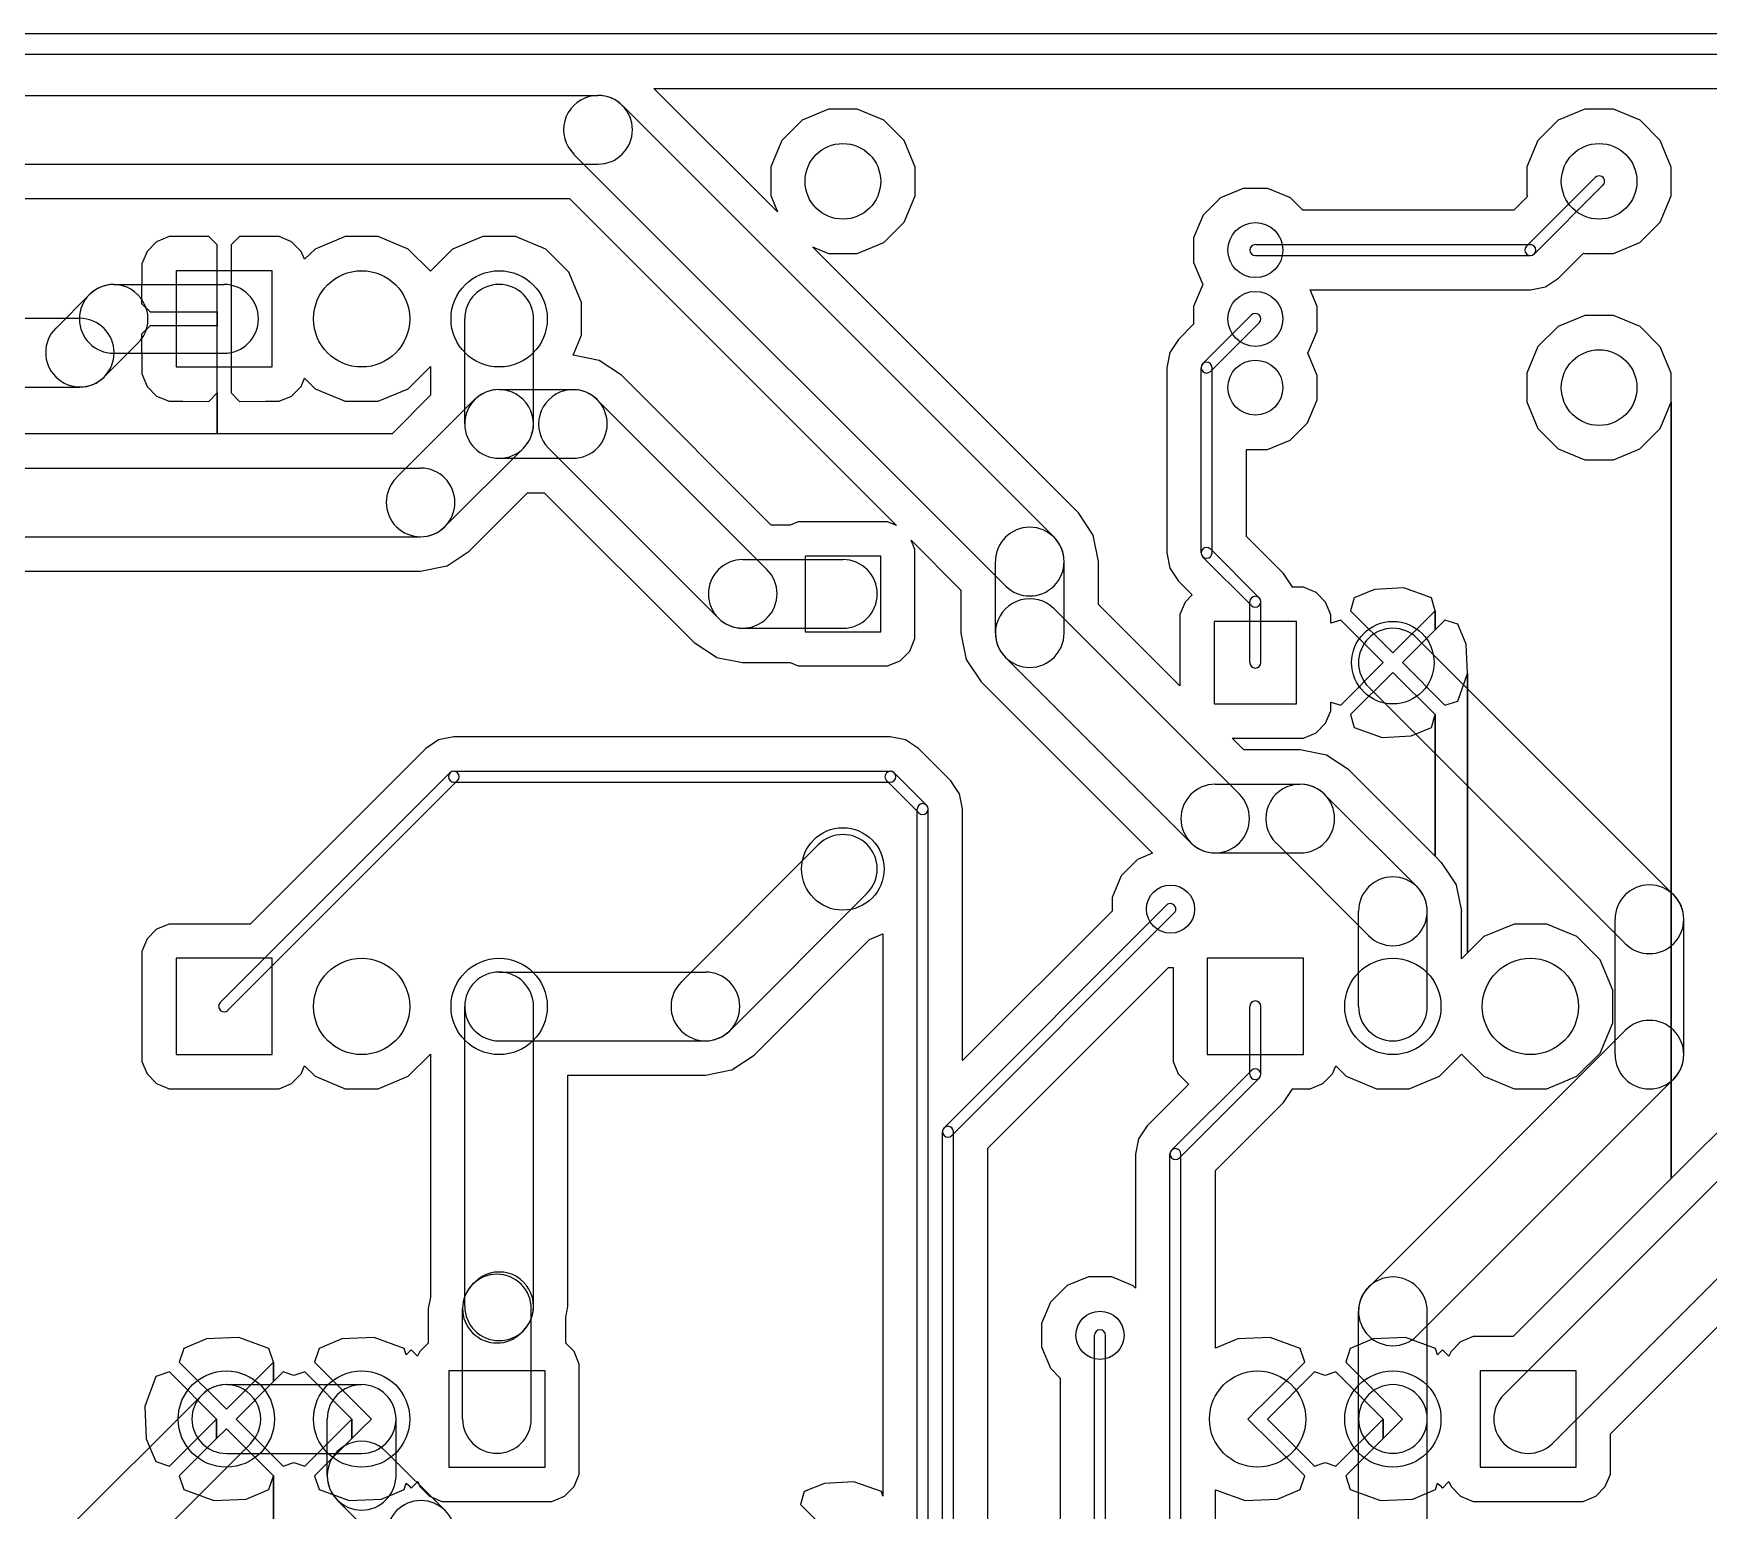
# Model space of a CAD drawing. Extents: x 9925 to 76075, y 35595 to 52745.
# Drawn here: x 40614 to 52796, y 42005 to 52745 of the extents above; entities that cross this region are included whole.
import ezdxf

# ---------------------------------------------------------------- set-up
doc = ezdxf.new("R2010")
doc.units = 0
doc.layers.add('BLACK', color=1, linetype='CONTINUOUS')

msp = doc.modelspace()

# ---------------------------------------------------------------- linework, layer by layer
at = {"layer": 'BLACK'}
for p, q in [((10000, 52745), (75000, 52745)), ((10000, 52595), (75000, 52595)), ((30411, 52295), (44719, 52295)), ((46024, 51448), (45126, 52345)), ((45126, 52345), (75000, 52345)), ((46024, 51448), (45126, 52345)), ((45126, 52345), (75000, 52345)), ((48036, 49082), (44896, 52222)), ((46396, 52195), (46203, 52115)), ((46396, 52195), (46203, 52115)), ((46605, 52195), (46396, 52195)), ((46605, 52195), (46396, 52195)), ((46798, 52115), (46605, 52195)), ((46798, 52115), (46605, 52195)), ((51896, 52195), (51703, 52115)), ((51896, 52195), (51703, 52115)), ((52105, 52195), (51896, 52195)), ((52105, 52195), (51896, 52195)), ((52298, 52115), (52105, 52195)), ((52298, 52115), (52105, 52195)), ((46203, 52115), (46055, 51968)), ((46203, 52115), (46055, 51968)), ((46945, 51967), (46798, 52115)), ((46945, 51967), (46798, 52115)), ((51703, 52115), (51555, 51968)), ((51703, 52115), (51555, 51968)), ((52445, 51967), (52298, 52115)), ((52445, 51967), (52298, 52115)), ((46055, 51968), (45975, 51775)), ((46055, 51968), (45975, 51775)), ((47025, 51774), (46945, 51967)), ((47025, 51774), (46945, 51967)), ((51555, 51968), (51475, 51775)), ((51555, 51968), (51475, 51775)), ((52525, 51774), (52445, 51967)), ((52525, 51774), (52445, 51967)), ((30411, 51795), (44719, 51795)), ((47682, 48728), (44542, 51868)), ((45975, 51775), (45975, 51566)), ((45975, 51775), (45975, 51566)), ((47025, 51565), (47025, 51774)), ((47025, 51565), (47025, 51774)), ((51475, 51775), (51475, 51566)), ((51475, 51775), (51475, 51566)), ((52525, 51565), (52525, 51774)), ((52525, 51565), (52525, 51774)), ((51472, 51199), (51971, 51698)), ((32538, 51545), (44511, 51545)), ((32538, 51545), (44511, 51545)), ((44511, 51545), (46889, 49167)), ((44511, 51545), (46889, 49167)), ((45975, 51566), (46024, 51448)), ((45975, 51566), (46024, 51448)), ((46945, 51372), (47025, 51565)), ((46945, 51372), (47025, 51565)), ((49246, 51551), (49120, 51425)), ((49246, 51551), (49120, 51425)), ((49411, 51619), (49246, 51551)), ((49411, 51619), (49246, 51551)), ((49590, 51619), (49411, 51619)), ((49590, 51619), (49411, 51619)), ((49755, 51550), (49590, 51619)), ((49755, 51550), (49590, 51619)), ((49845, 51460), (49755, 51550)), ((49845, 51460), (49755, 51550)), ((51478, 51559), (51380, 51460)), ((51478, 51559), (51380, 51460)), ((51475, 51566), (51478, 51559)), ((51475, 51566), (51478, 51559)), ((51529, 51142), (52028, 51641)), ((52445, 51372), (52525, 51565)), ((52445, 51372), (52525, 51565)), ((49120, 51425), (49051, 51260)), ((49120, 51425), (49051, 51260)), ((51380, 51460), (49845, 51460)), ((51380, 51460), (49845, 51460)), ((46797, 51225), (46945, 51372)), ((46797, 51225), (46945, 51372)), ((52297, 51225), (52445, 51372)), ((52297, 51225), (52445, 51372)), ((41509, 51231), (41439, 51161)), ((41509, 51231), (41439, 51161)), ((41600, 51269), (41509, 51231)), ((41600, 51269), (41509, 51231)), ((41699, 51269), (41600, 51269)), ((41699, 51269), (41600, 51269)), ((41888, 51270), (41699, 51269)), ((41888, 51270), (41699, 51269)), ((41950, 51208), (41888, 51270)), ((41950, 51208), (41888, 51270)), ((41950, 50720), (41950, 51208)), ((41950, 50720), (41950, 51208)), ((42112, 51270), (42050, 51208)), ((42112, 51270), (42050, 51208)), ((42050, 51208), (42050, 50770)), ((42050, 51208), (42050, 50770)), ((42301, 51269), (42112, 51270)), ((42301, 51269), (42112, 51270)), ((42400, 51269), (42301, 51269)), ((42400, 51269), (42301, 51269)), ((42491, 51231), (42400, 51269)), ((42491, 51231), (42400, 51269)), ((42561, 51161), (42491, 51231)), ((42561, 51161), (42491, 51231)), ((42661, 51178), (42585, 51103)), ((42661, 51178), (42585, 51103)), ((42881, 51269), (42661, 51178)), ((42881, 51269), (42661, 51178)), ((43119, 51269), (42881, 51269)), ((43119, 51269), (42881, 51269)), ((43339, 51178), (43119, 51269)), ((43339, 51178), (43119, 51269)), ((43500, 51017), (43339, 51178)), ((43500, 51017), (43339, 51178)), ((43661, 51178), (43500, 51017)), ((43661, 51178), (43500, 51017)), ((43881, 51269), (43661, 51178)), ((43881, 51269), (43661, 51178)), ((44119, 51269), (43881, 51269)), ((44119, 51269), (43881, 51269)), ((44339, 51178), (44119, 51269)), ((44339, 51178), (44119, 51269)), ((44508, 51009), (44339, 51178)), ((44508, 51009), (44339, 51178)), ((48210, 49261), (46278, 51194)), ((46278, 51194), (46395, 51145)), ((48210, 49261), (46278, 51194)), ((46278, 51194), (46395, 51145)), ((46604, 51145), (46797, 51225)), ((46604, 51145), (46797, 51225)), ((49051, 51260), (49051, 51081)), ((49051, 51260), (49051, 51081)), ((49500, 51210), (51500, 51210)), ((52104, 51145), (52297, 51225)), ((52104, 51145), (52297, 51225)), ((41401, 51069), (41400, 50782)), ((41401, 51069), (41400, 50782)), ((41439, 51161), (41401, 51069)), ((41439, 51161), (41401, 51069)), ((42585, 51103), (42561, 51161)), ((42585, 51103), (42561, 51161)), ((46395, 51145), (46604, 51145)), ((46395, 51145), (46604, 51145)), ((49051, 51081), (49117, 50920)), ((49051, 51081), (49117, 50920)), ((49500, 51130), (51500, 51130)), ((51705, 50965), (51887, 51148)), ((51705, 50965), (51887, 51148)), ((51887, 51148), (51895, 51145)), ((51887, 51148), (51895, 51145)), ((51895, 51145), (52104, 51145)), ((51895, 51145), (52104, 51145)), ((42350, 51020), (41650, 51020)), ((41650, 51020), (41650, 50320)), ((42350, 50320), (42350, 51020)), ((44599, 50789), (44508, 51009)), ((44599, 50789), (44508, 51009)), ((51611, 50902), (51705, 50965)), ((51611, 50902), (51705, 50965)), ((40775, 50601), (41020, 50846)), ((41197, 50920), (41999, 50920)), ((49117, 50920), (49051, 50760)), ((49117, 50920), (49051, 50760)), ((49949, 50759), (49899, 50880)), ((49899, 50880), (51500, 50880)), ((49949, 50759), (49899, 50880)), ((49899, 50880), (51500, 50880)), ((51500, 50880), (51611, 50902)), ((51500, 50880), (51611, 50902)), ((41400, 50782), (41462, 50720)), ((41400, 50782), (41462, 50720)), ((41462, 50720), (41950, 50720)), ((41462, 50720), (41950, 50720)), ((41950, 50620), (41950, 50720)), ((41950, 50720), (41950, 50620)), ((41950, 50620), (41950, 50720)), ((41950, 50720), (41950, 50620)), ((42050, 50770), (42050, 50720)), ((42050, 50770), (42050, 50720)), ((42050, 50720), (42050, 50620)), ((42050, 50720), (42050, 50620)), ((44599, 50551), (44599, 50789)), ((44599, 50551), (44599, 50789)), ((49051, 50760), (49051, 50631)), ((49051, 50760), (49051, 50631)), ((49471, 50699), (49116, 50344)), ((49949, 50580), (49949, 50759)), ((49949, 50580), (49949, 50759)), ((51896, 50695), (51703, 50615)), ((51896, 50695), (51703, 50615)), ((52105, 50695), (51896, 50695)), ((52105, 50695), (51896, 50695)), ((52298, 50615), (52105, 50695)), ((52298, 50615), (52105, 50695)), ((38500, 50674), (40950, 50674)), ((41462, 50620), (41400, 50558)), ((41462, 50620), (41400, 50558)), ((41400, 50558), (41401, 50271)), ((41400, 50558), (41401, 50271)), ((41950, 50620), (41462, 50620)), ((41950, 50620), (41462, 50620)), ((41950, 50132), (41950, 50620)), ((41950, 50132), (41950, 50620)), ((42050, 50620), (42050, 50570)), ((42050, 50620), (42050, 50570)), ((42050, 50570), (42050, 50132)), ((42050, 50570), (42050, 50132)), ((43750, 49906), (43750, 50670)), ((44250, 49906), (44250, 50670)), ((49051, 50631), (48940, 50520)), ((49051, 50631), (48940, 50520)), ((49528, 50642), (49173, 50287)), ((49882, 50421), (49949, 50580)), ((49882, 50421), (49949, 50580)), ((51703, 50615), (51555, 50468)), ((51703, 50615), (51555, 50468)), ((52445, 50467), (52298, 50615)), ((52445, 50467), (52298, 50615)), ((41128, 50248), (41373, 50493)), ((44539, 50407), (44599, 50551)), ((44539, 50407), (44599, 50551)), ((48940, 50520), (48877, 50426)), ((48940, 50520), (48877, 50426)), ((51555, 50468), (51475, 50275)), ((51555, 50468), (51475, 50275)), ((52525, 50274), (52445, 50467)), ((52525, 50274), (52445, 50467)), ((41197, 50420), (41999, 50420)), ((41650, 50320), (42350, 50320)), ((43339, 50162), (43500, 50323)), ((43339, 50162), (43500, 50323)), ((43500, 50323), (43500, 50114)), ((43500, 50323), (43500, 50114)), ((44728, 50368), (44539, 50407)), ((44728, 50368), (44539, 50407)), ((44890, 50260), (44728, 50368)), ((44890, 50260), (44728, 50368)), ((48877, 50426), (48855, 50315)), ((48877, 50426), (48855, 50315)), ((48855, 50315), (48855, 48968)), ((48855, 50315), (48855, 48968)), ((49105, 48969), (49105, 50315)), ((49185, 48969), (49185, 50315)), ((49949, 50259), (49882, 50421)), ((49949, 50259), (49882, 50421)), ((41401, 50271), (41439, 50179)), ((41401, 50271), (41439, 50179)), ((42561, 50179), (42585, 50238)), ((42561, 50179), (42585, 50238)), ((42585, 50238), (42661, 50162)), ((42585, 50238), (42661, 50162)), ((45979, 49170), (44890, 50260)), ((45979, 49170), (44890, 50260)), ((49949, 50080), (49949, 50259)), ((49949, 50080), (49949, 50259)), ((51475, 50275), (51475, 50066)), ((51475, 50275), (51475, 50066)), ((52525, 50065), (52525, 50274)), ((52525, 50065), (52525, 50274)), ((38500, 50174), (40950, 50174)), ((41439, 50179), (41509, 50109)), ((41439, 50179), (41509, 50109)), ((41509, 50109), (41600, 50071)), ((41509, 50109), (41600, 50071)), ((41600, 50071), (41699, 50071)), ((41600, 50071), (41699, 50071)), ((41699, 50071), (41888, 50070)), ((41699, 50071), (41888, 50070)), ((41888, 50070), (41950, 50132)), ((41888, 50070), (41950, 50132)), ((41950, 49835), (41950, 50132)), ((41950, 50132), (41950, 49835)), ((41950, 49835), (41950, 50132)), ((41950, 50132), (41950, 49835)), ((42050, 50132), (42112, 50070)), ((42050, 50132), (42112, 50070)), ((42112, 50070), (42301, 50071)), ((42112, 50070), (42301, 50071)), ((42301, 50071), (42400, 50071)), ((42301, 50071), (42400, 50071)), ((42400, 50071), (42491, 50109)), ((42400, 50071), (42491, 50109)), ((42491, 50109), (42561, 50179)), ((42491, 50109), (42561, 50179)), ((42661, 50162), (42881, 50071)), ((42661, 50162), (42881, 50071)), ((42881, 50071), (43119, 50071)), ((42881, 50071), (43119, 50071)), ((43119, 50071), (43339, 50162)), ((43119, 50071), (43339, 50162)), ((43500, 50114), (43221, 49835)), ((43500, 50114), (43221, 49835)), ((43252, 49513), (43822, 50083)), ((44000, 50156), (44536, 50156)), ((45948, 48847), (44713, 50082)), ((49880, 49915), (49949, 50080)), ((49880, 49915), (49949, 50080)), ((51475, 50066), (51555, 49873)), ((51475, 50066), (51555, 49873)), ((52445, 49872), (52525, 50065)), ((52445, 49872), (52525, 50065)), ((52525, 44419), (52525, 50065)), ((52525, 50065), (52525, 44419)), ((52525, 44419), (52525, 50065)), ((52525, 50065), (52525, 44419)), ((41950, 49835), (39043, 49835)), ((41950, 49835), (39043, 49835)), ((43221, 49835), (41950, 49835)), ((43221, 49835), (41950, 49835)), ((49754, 49789), (49880, 49915)), ((49754, 49789), (49880, 49915)), ((51555, 49873), (51702, 49725)), ((51555, 49873), (51702, 49725)), ((52297, 49725), (52445, 49872)), ((52297, 49725), (52445, 49872)), ((43606, 49159), (44176, 49729)), ((45595, 48494), (44360, 49729)), ((49435, 49088), (49435, 49721)), ((49435, 49721), (49589, 49721)), ((49435, 49088), (49435, 49721)), ((49435, 49721), (49589, 49721)), ((49589, 49721), (49754, 49789)), ((49589, 49721), (49754, 49789)), ((51702, 49725), (51895, 49645)), ((51702, 49725), (51895, 49645)), ((52104, 49645), (52297, 49725)), ((52104, 49645), (52297, 49725)), ((37088, 49585), (43428, 49585)), ((44000, 49656), (44536, 49656)), ((51895, 49645), (52104, 49645)), ((51895, 49645), (52104, 49645)), ((43783, 48981), (44207, 49406)), ((43783, 48981), (44207, 49406)), ((44207, 49406), (44328, 49406)), ((44207, 49406), (44328, 49406)), ((44328, 49406), (45416, 48319)), ((44328, 49406), (45416, 48319)), ((48213, 49259), (48210, 49261)), ((48213, 49259), (48210, 49261)), ((48320, 49097), (48213, 49259)), ((48320, 49097), (48213, 49259)), ((46117, 49170), (45979, 49170)), ((46117, 49170), (45979, 49170)), ((46176, 49194), (46117, 49170)), ((46176, 49194), (46117, 49170)), ((46726, 49194), (46176, 49194)), ((46726, 49194), (46176, 49194)), ((46825, 49194), (46726, 49194)), ((46825, 49194), (46726, 49194)), ((46889, 49167), (46825, 49194)), ((46889, 49167), (46825, 49194)), ((48321, 49096), (48320, 49097)), ((48321, 49096), (48320, 49097)), ((48359, 48905), (48321, 49096)), ((48359, 48905), (48321, 49096)), ((37088, 49085), (43428, 49085)), ((43621, 48873), (43783, 48981)), ((43621, 48873), (43783, 48981)), ((47024, 48994), (46996, 49061)), ((46996, 49061), (47359, 48698)), ((47024, 48994), (46996, 49061)), ((46996, 49061), (47359, 48698)), ((47024, 48444), (47024, 48994)), ((47024, 48444), (47024, 48994)), ((49173, 48997), (49528, 48642)), ((49705, 48818), (49435, 49088)), ((49705, 48818), (49435, 49088)), ((43429, 48835), (43620, 48873)), ((43429, 48835), (43620, 48873)), ((43620, 48873), (43621, 48873)), ((43620, 48873), (43621, 48873)), ((45772, 48920), (46500, 48920)), ((46775, 48945), (46225, 48945)), ((46225, 48945), (46225, 48395)), ((46775, 48395), (46775, 48945)), ((47609, 48385), (47609, 48905)), ((48109, 48385), (48109, 48905)), ((48359, 48593), (48359, 48905)), ((48359, 48593), (48359, 48905)), ((48855, 48968), (48877, 48857)), ((48855, 48968), (48877, 48857)), ((48877, 48857), (48940, 48763)), ((48877, 48857), (48940, 48763)), ((49116, 48940), (49471, 48585)), ((37088, 48835), (43424, 48835)), ((37088, 48835), (43424, 48835)), ((43424, 48835), (43429, 48834)), ((43424, 48835), (43429, 48834)), ((43429, 48834), (43429, 48835)), ((43429, 48834), (43429, 48835)), ((48940, 48763), (49040, 48663)), ((48940, 48763), (49040, 48663)), ((49768, 48724), (49705, 48818)), ((49768, 48724), (49705, 48818)), ((47359, 48698), (47359, 48390)), ((47359, 48698), (47359, 48390)), ((48989, 48611), (48951, 48520)), ((48989, 48611), (48951, 48520)), ((49040, 48663), (48989, 48611)), ((49040, 48663), (48989, 48611)), ((49460, 48171), (49460, 48613)), ((49540, 48171), (49540, 48613)), ((49768, 48719), (49768, 48724)), ((49768, 48719), (49768, 48724)), ((49850, 48719), (49768, 48719)), ((49850, 48719), (49768, 48719)), ((49941, 48681), (49850, 48719)), ((49941, 48681), (49850, 48719)), ((50011, 48611), (49941, 48681)), ((50011, 48611), (49941, 48681)), ((50049, 48519), (50011, 48611)), ((50049, 48519), (50011, 48611)), ((50219, 48642), (50192, 48548)), ((50219, 48642), (50192, 48548)), ((50366, 48702), (50219, 48642)), ((50366, 48702), (50219, 48642)), ((50579, 48713), (50366, 48702)), ((50579, 48713), (50366, 48702)), ((50781, 48642), (50579, 48713)), ((50781, 48642), (50579, 48713)), ((50808, 48548), (50781, 48642)), ((50808, 48548), (50781, 48642)), ((49384, 47214), (48036, 48562)), ((48951, 48001), (48359, 48593)), ((48951, 48001), (48359, 48593)), ((48951, 48520), (48951, 48421)), ((48951, 48520), (48951, 48421)), ((50049, 48458), (50049, 48519)), ((50049, 48458), (50049, 48519)), ((50192, 48548), (50500, 48241)), ((50192, 48548), (50500, 48241)), ((50500, 48241), (50808, 48548)), ((50500, 48241), (50808, 48548)), ((50808, 48408), (50808, 48548)), ((50808, 48548), (50808, 48408)), ((50808, 48408), (50808, 48548)), ((50808, 48548), (50808, 48408)), ((45772, 48420), (46500, 48420)), ((46225, 48395), (46775, 48395)), ((47024, 48345), (47024, 48444)), ((47024, 48345), (47024, 48444)), ((47359, 48390), (47358, 48385)), ((47359, 48390), (47358, 48385)), ((47358, 48385), (47397, 48193)), ((47358, 48385), (47397, 48193)), ((48951, 48421), (48951, 48001)), ((48951, 48421), (48951, 48001)), ((49200, 48470), (49200, 47870)), ((49800, 48470), (49200, 48470)), ((49800, 47870), (49800, 48470)), ((50122, 48478), (50049, 48458)), ((50122, 48478), (50049, 48458)), ((50429, 48170), (50122, 48478)), ((50429, 48170), (50122, 48478)), ((50808, 48408), (50571, 48170)), ((50808, 48408), (50571, 48170)), ((50878, 48478), (50808, 48408)), ((50878, 48478), (50808, 48408)), ((50972, 48451), (50878, 48478)), ((50972, 48451), (50878, 48478)), ((51032, 48304), (50972, 48451)), ((51032, 48304), (50972, 48451)), ((45416, 48319), (45418, 48316)), ((45416, 48319), (45418, 48316)), ((45418, 48316), (45580, 48209)), ((45418, 48316), (45580, 48209)), ((46916, 48184), (46986, 48254)), ((46916, 48184), (46986, 48254)), ((46986, 48254), (47024, 48345)), ((46986, 48254), (47024, 48345)), ((50677, 48346), (52542, 46481)), ((51043, 48091), (51032, 48304)), ((51043, 48091), (51032, 48304)), ((45580, 48209), (45581, 48208)), ((45580, 48209), (45581, 48208)), ((45581, 48208), (45733, 48178)), ((45581, 48208), (45733, 48178)), ((45733, 48178), (45771, 48170)), ((45733, 48178), (45771, 48170)), ((45771, 48170), (45771, 48171)), ((45771, 48171), (45772, 48170)), ((45771, 48170), (45771, 48171)), ((45771, 48171), (45772, 48170)), ((45772, 48170), (46117, 48170)), ((45772, 48170), (46117, 48170)), ((46117, 48170), (46175, 48146)), ((46117, 48170), (46175, 48146)), ((46175, 48146), (46274, 48146)), ((46175, 48146), (46274, 48146)), ((46274, 48146), (46824, 48146)), ((46274, 48146), (46824, 48146)), ((46824, 48146), (46916, 48184)), ((46824, 48146), (46916, 48184)), ((47397, 48193), (47505, 48031)), ((47397, 48193), (47505, 48031)), ((49030, 46860), (47682, 48208)), ((50122, 47862), (50429, 48170)), ((50122, 47862), (50429, 48170)), ((50571, 48170), (50878, 47862)), ((50571, 48170), (50878, 47862)), ((47505, 48031), (48752, 46785)), ((47505, 48031), (48752, 46785)), ((50500, 48099), (50192, 47792)), ((50500, 48099), (50192, 47792)), ((50808, 47792), (50500, 48099)), ((50808, 47792), (50500, 48099)), ((50972, 47889), (51043, 48091)), ((50972, 47889), (51043, 48091)), ((51043, 46060), (51043, 48091)), ((51043, 48091), (51043, 46060)), ((51043, 46060), (51043, 48091)), ((51043, 48091), (51043, 46060)), ((50049, 47820), (50049, 47883)), ((50049, 47883), (50122, 47862)), ((50049, 47820), (50049, 47883)), ((50049, 47883), (50122, 47862)), ((50324, 47993), (52189, 46128)), ((50878, 47862), (50972, 47889)), ((50878, 47862), (50972, 47889)), ((49200, 47870), (49800, 47870)), ((50011, 47729), (50049, 47820)), ((50011, 47729), (50049, 47820)), ((50192, 47792), (50219, 47698)), ((50192, 47792), (50219, 47698)), ((50781, 47698), (50808, 47792)), ((50781, 47698), (50808, 47792)), ((50808, 46762), (50808, 47792)), ((50808, 47792), (50808, 46762)), ((50808, 46762), (50808, 47792)), ((50808, 47792), (50808, 46762)), ((49849, 47621), (49941, 47659)), ((49849, 47621), (49941, 47659)), ((49941, 47659), (50011, 47729)), ((49941, 47659), (50011, 47729)), ((50219, 47698), (50421, 47627)), ((50219, 47698), (50421, 47627)), ((50421, 47627), (50634, 47638)), ((50421, 47627), (50634, 47638)), ((50634, 47638), (50781, 47698)), ((50634, 47638), (50781, 47698)), ((43466, 47546), (42189, 46269)), ((43466, 47546), (42189, 46269)), ((43560, 47609), (43466, 47546)), ((43560, 47609), (43466, 47546)), ((43671, 47631), (43560, 47609)), ((43671, 47631), (43560, 47609)), ((46845, 47631), (43671, 47631)), ((46845, 47631), (43671, 47631)), ((46956, 47609), (46845, 47631)), ((46956, 47609), (46845, 47631)), ((47050, 47546), (46956, 47609)), ((47050, 47546), (46956, 47609)), ((47286, 47311), (47050, 47546)), ((47286, 47311), (47050, 47546)), ((49415, 47536), (49330, 47621)), ((49330, 47621), (49849, 47621)), ((49415, 47536), (49330, 47621)), ((49330, 47621), (49849, 47621)), ((49821, 47536), (49415, 47536)), ((49821, 47536), (49415, 47536)), ((49826, 47537), (49821, 47536)), ((49826, 47537), (49821, 47536)), ((50018, 47498), (49826, 47537)), ((50018, 47498), (49826, 47537)), ((50180, 47390), (50018, 47498)), ((50180, 47390), (50018, 47498)), ((50808, 46762), (50180, 47390)), ((50808, 46762), (50180, 47390)), ((43642, 47369), (41972, 45699)), ((43698, 47313), (42028, 45643)), ((43671, 47381), (46845, 47381)), ((43671, 47301), (46845, 47301)), ((47052, 47077), (46817, 47312)), ((47109, 47134), (46874, 47369)), ((47286, 47310), (47286, 47311)), ((47286, 47310), (47286, 47311)), ((47327, 47248), (47286, 47310)), ((47327, 47248), (47286, 47310)), ((49208, 47286), (49826, 47286)), ((47348, 47217), (47327, 47248)), ((47348, 47217), (47327, 47248)), ((47349, 47216), (47348, 47217)), ((47349, 47216), (47348, 47217)), ((47370, 47106), (47349, 47216)), ((47370, 47106), (47349, 47216)), ((50676, 46539), (50003, 47212)), ((47041, 41443), (47041, 47105)), ((47121, 41443), (47121, 47105)), ((47371, 47105), (47370, 47106)), ((47371, 47105), (47370, 47106)), ((47371, 45276), (47371, 47105)), ((47371, 45276), (47371, 47105)), ((46323, 46847), (45323, 45847)), ((48752, 46785), (48643, 46739)), ((48752, 46785), (48643, 46739)), ((49208, 46786), (49826, 46786)), ((50323, 46186), (49650, 46859)), ((48643, 46739), (48523, 46619)), ((48643, 46739), (48523, 46619)), ((50851, 46718), (50808, 46762)), ((50851, 46718), (50808, 46762)), ((50854, 46716), (50851, 46718)), ((50854, 46716), (50851, 46718)), ((50918, 46619), (50854, 46716)), ((50918, 46619), (50854, 46716)), ((48523, 46619), (48458, 46463)), ((48523, 46619), (48458, 46463)), ((50962, 46554), (50918, 46619)), ((50962, 46554), (50918, 46619)), ((50962, 46553), (50962, 46554)), ((50962, 46553), (50962, 46554)), ((51001, 46362), (50962, 46553)), ((51001, 46362), (50962, 46553)), ((46677, 46493), (45677, 45493)), ((48458, 46463), (48458, 46363)), ((48458, 46463), (48458, 46363)), ((47236, 44788), (48854, 46406)), ((47292, 44732), (48910, 46350)), ((48458, 46363), (47371, 45276)), ((48458, 46363), (47371, 45276)), ((50250, 45670), (50250, 46362)), ((50750, 45670), (50750, 46362)), ((51000, 46358), (51000, 46362)), ((51000, 46362), (51001, 46362)), ((51000, 46358), (51000, 46362)), ((51000, 46362), (51001, 46362)), ((51000, 46017), (51000, 46358)), ((51000, 46017), (51000, 46358)), ((52116, 45320), (52116, 46304)), ((52616, 45320), (52616, 46304)), ((41509, 46231), (41439, 46161)), ((41509, 46231), (41439, 46161)), ((41601, 46269), (41509, 46231)), ((41601, 46269), (41509, 46231)), ((42189, 46269), (41601, 46269)), ((42189, 46269), (41601, 46269)), ((46693, 46156), (46791, 46197)), ((46693, 46156), (46791, 46197)), ((46791, 46197), (46791, 42108)), ((46791, 46197), (46791, 42108)), ((51161, 46178), (51043, 46060)), ((51161, 46178), (51043, 46060)), ((51381, 46269), (51161, 46178)), ((51381, 46269), (51161, 46178)), ((51619, 46269), (51381, 46269)), ((51619, 46269), (51381, 46269)), ((51839, 46178), (51619, 46269)), ((51839, 46178), (51619, 46269)), ((52008, 46009), (51839, 46178)), ((52008, 46009), (51839, 46178)), ((41439, 46161), (41401, 46070)), ((41439, 46161), (41401, 46070)), ((41401, 46070), (41401, 45971)), ((41401, 46070), (41401, 45971)), ((45854, 45316), (46693, 46156)), ((45854, 45316), (46693, 46156)), ((51043, 46060), (51000, 46017)), ((51043, 46060), (51000, 46017)), ((41401, 45971), (41401, 45271)), ((41401, 45971), (41401, 45271)), ((42350, 46020), (41650, 46020)), ((41650, 46020), (41650, 45320)), ((42350, 45320), (42350, 46020)), ((47554, 44639), (48868, 45953)), ((47554, 44639), (48868, 45953)), ((48868, 45953), (48901, 45953)), ((48868, 45953), (48901, 45953)), ((48901, 45953), (48901, 45271)), ((48901, 45953), (48901, 45271)), ((49850, 46020), (49150, 46020)), ((49150, 46020), (49150, 45320)), ((49850, 45320), (49850, 46020)), ((52099, 45789), (52008, 46009)), ((52099, 45789), (52008, 46009)), ((44000, 45920), (45500, 45920)), ((52099, 45551), (52099, 45789)), ((52099, 45551), (52099, 45789)), ((43750, 43490), (43750, 45670)), ((44250, 43490), (44250, 45670)), ((49460, 45178), (49460, 45670)), ((49540, 45178), (49540, 45670)), ((52189, 45495), (50324, 43630)), ((52008, 45331), (52099, 45551)), ((52008, 45331), (52099, 45551)), ((41650, 45320), (42350, 45320)), ((43339, 45162), (43500, 45323)), ((43339, 45162), (43500, 45323)), ((43500, 45323), (43500, 43557)), ((43500, 45323), (43500, 43557)), ((44000, 45420), (45500, 45420)), ((49150, 45320), (49850, 45320)), ((50839, 45162), (51000, 45323)), ((50839, 45162), (51000, 45323)), ((51000, 45323), (51161, 45162)), ((51000, 45323), (51161, 45162)), ((51307, 42847), (53823, 45363)), ((51839, 45162), (52008, 45331)), ((51839, 45162), (52008, 45331)), ((53500, 45394), (52525, 44419)), ((53500, 45394), (52525, 44419)), ((41401, 45271), (41439, 45179)), ((41401, 45271), (41439, 45179)), ((42561, 45179), (42585, 45238)), ((42561, 45179), (42585, 45238)), ((42585, 45238), (42661, 45162)), ((42585, 45238), (42661, 45162)), ((45500, 45170), (45691, 45208)), ((45500, 45170), (45691, 45208)), ((45691, 45208), (45692, 45208)), ((45691, 45208), (45692, 45208)), ((45692, 45208), (45854, 45316)), ((45692, 45208), (45854, 45316)), ((49471, 45205), (48891, 44625)), ((48901, 45271), (48939, 45179)), ((48901, 45271), (48939, 45179)), ((50061, 45179), (50085, 45238)), ((50061, 45179), (50085, 45238)), ((50085, 45238), (50161, 45162)), ((50085, 45238), (50161, 45162)), ((41439, 45179), (41509, 45109)), ((41439, 45179), (41509, 45109)), ((41509, 45109), (41600, 45071)), ((41509, 45109), (41600, 45071)), ((42399, 45071), (42491, 45109)), ((42399, 45071), (42491, 45109)), ((42491, 45109), (42561, 45179)), ((42491, 45109), (42561, 45179)), ((42661, 45162), (42881, 45071)), ((42661, 45162), (42881, 45071)), ((43119, 45071), (43339, 45162)), ((43119, 45071), (43339, 45162)), ((44500, 43489), (44500, 45170)), ((44500, 45170), (45495, 45170)), ((44500, 43489), (44500, 45170)), ((44500, 45170), (45495, 45170)), ((45495, 45170), (45500, 45169)), ((45495, 45170), (45500, 45169)), ((45500, 45169), (45500, 45170)), ((45500, 45169), (45500, 45170)), ((49017, 45106), (48714, 44801)), ((49017, 45106), (48714, 44801)), ((48939, 45179), (49009, 45109)), ((48939, 45179), (49009, 45109)), ((49527, 45149), (48947, 44569)), ((49009, 45109), (49017, 45106)), ((49009, 45109), (49017, 45106)), ((49899, 45071), (49991, 45109)), ((49899, 45071), (49991, 45109)), ((49991, 45109), (50061, 45179)), ((49991, 45109), (50061, 45179)), ((50161, 45162), (50381, 45071)), ((50161, 45162), (50381, 45071)), ((50619, 45071), (50839, 45162)), ((50619, 45071), (50839, 45162)), ((52542, 45142), (50677, 43277)), ((51161, 45162), (51381, 45071)), ((51161, 45162), (51381, 45071)), ((51619, 45071), (51839, 45162)), ((51619, 45071), (51839, 45162)), ((41600, 45071), (41699, 45071)), ((41600, 45071), (41699, 45071)), ((41699, 45071), (42399, 45071)), ((41699, 45071), (42399, 45071)), ((42881, 45071), (43119, 45071)), ((42881, 45071), (43119, 45071)), ((49209, 44476), (49705, 44971)), ((49209, 44476), (49705, 44971)), ((49705, 44972), (49768, 45066)), ((49705, 44972), (49768, 45066)), ((49705, 44971), (49705, 44972)), ((49705, 44971), (49705, 44972)), ((49768, 45066), (49768, 45071)), ((49768, 45071), (49899, 45071)), ((49768, 45066), (49768, 45071)), ((49768, 45071), (49899, 45071)), ((50381, 45071), (50619, 45071)), ((50381, 45071), (50619, 45071)), ((51381, 45071), (51619, 45071)), ((51381, 45071), (51619, 45071)), ((51661, 42493), (54177, 45009)), ((52083, 42562), (54351, 44831)), ((52083, 42562), (54351, 44831)), ((47224, 40935), (47224, 44759)), ((47304, 40935), (47304, 44759)), ((48714, 44801), (48651, 44707)), ((48714, 44801), (48651, 44707)), ((47554, 40934), (47554, 44639)), ((47554, 40934), (47554, 44639)), ((48651, 44707), (48629, 44596)), ((48651, 44707), (48629, 44596)), ((48629, 44596), (48629, 43621)), ((48629, 44596), (48629, 43621)), ((48879, 39252), (48879, 44596)), ((48959, 39252), (48959, 44596)), ((49209, 43185), (49209, 44476)), ((49209, 43185), (49209, 44476)), ((52525, 44419), (51375, 43269)), ((52525, 44419), (51375, 43269)), ((43807, 43650), (43823, 43666)), ((48130, 43640), (48010, 43520)), ((48130, 43640), (48010, 43520)), ((48286, 43704), (48130, 43640)), ((48286, 43704), (48130, 43640)), ((48455, 43704), (48286, 43704)), ((48455, 43704), (48286, 43704)), ((48611, 43639), (48455, 43704)), ((48611, 43639), (48455, 43704)), ((48629, 43621), (48611, 43639)), ((48629, 43621), (48611, 43639)), ((43500, 43557), (43483, 43473)), ((43500, 43557), (43483, 43473)), ((48010, 43520), (47945, 43364)), ((48010, 43520), (47945, 43364)), ((43483, 43473), (43484, 43469)), ((43483, 43473), (43484, 43469)), ((43484, 43469), (43484, 43222)), ((43484, 43469), (43484, 43222)), ((43734, 42671), (43734, 43473)), ((44234, 42671), (44234, 43473)), ((44484, 43411), (44500, 43489)), ((44484, 43411), (44500, 43489)), ((44484, 43409), (44484, 43411)), ((44484, 43409), (44484, 43411)), ((44484, 43222), (44484, 43409)), ((44484, 43222), (44484, 43409)), ((50250, 42671), (50250, 43453)), ((50750, 42671), (50750, 43453)), ((41872, 43252), (41706, 43183)), ((41872, 43252), (41706, 43183)), ((42107, 43263), (41872, 43252)), ((42107, 43263), (41872, 43252)), ((42326, 43183), (42107, 43263)), ((42326, 43183), (42107, 43263)), ((42856, 43252), (42690, 43183)), ((42856, 43252), (42690, 43183)), ((43091, 43263), (42856, 43252)), ((43091, 43263), (42856, 43252)), ((43310, 43183), (43091, 43263)), ((43310, 43183), (43091, 43263)), ((44161, 43296), (44177, 43312)), ((47945, 43364), (47945, 43195)), ((47945, 43364), (47945, 43195)), ((48330, 40541), (48330, 43279)), ((48410, 40541), (48410, 43279)), ((49372, 43252), (49209, 43185)), ((49372, 43252), (49209, 43185)), ((49607, 43263), (49372, 43252)), ((49607, 43263), (49372, 43252)), ((49826, 43183), (49607, 43263)), ((49826, 43183), (49607, 43263)), ((50356, 43252), (50190, 43183)), ((50356, 43252), (50190, 43183)), ((50591, 43263), (50356, 43252)), ((50591, 43263), (50356, 43252)), ((50810, 43183), (50591, 43263)), ((50810, 43183), (50591, 43263)), ((51085, 43269), (50993, 43231)), ((51085, 43269), (50993, 43231)), ((51375, 43269), (51085, 43269)), ((51375, 43269), (51085, 43269)), ((41706, 43183), (41673, 43084)), ((41706, 43183), (41673, 43084)), ((42359, 43084), (42326, 43183)), ((42359, 43084), (42326, 43183)), ((42690, 43183), (42657, 43084)), ((42690, 43183), (42657, 43084)), ((43325, 43137), (43310, 43183)), ((43325, 43137), (43310, 43183)), ((43361, 43172), (43325, 43137)), ((43361, 43172), (43325, 43137)), ((43407, 43126), (43361, 43172)), ((43407, 43126), (43361, 43172)), ((43423, 43161), (43407, 43126)), ((43423, 43161), (43407, 43126)), ((43484, 43222), (43423, 43161)), ((43484, 43222), (43423, 43161)), ((44545, 43161), (44484, 43222)), ((44545, 43161), (44484, 43222)), ((44583, 43069), (44545, 43161)), ((44583, 43069), (44545, 43161)), ((47945, 43195), (48009, 43039)), ((47945, 43195), (48009, 43039)), ((49859, 43084), (49826, 43183)), ((49859, 43084), (49826, 43183)), ((50190, 43183), (50157, 43084)), ((50190, 43183), (50157, 43084)), ((50825, 43137), (50810, 43183)), ((50825, 43137), (50810, 43183)), ((50861, 43172), (50825, 43137)), ((50861, 43172), (50825, 43137)), ((50907, 43126), (50861, 43172)), ((50907, 43126), (50861, 43172)), ((50923, 43161), (50907, 43126)), ((50923, 43161), (50907, 43126)), ((50993, 43231), (50923, 43161)), ((50993, 43231), (50923, 43161)), ((41602, 43013), (41503, 42980)), ((41602, 43013), (41503, 42980)), ((41945, 42670), (41602, 43013)), ((41945, 42670), (41602, 43013)), ((41673, 43084), (42016, 42741)), ((41673, 43084), (42016, 42741)), ((42016, 42741), (42359, 43084)), ((42016, 42741), (42359, 43084)), ((42359, 42942), (42359, 43084)), ((42359, 43084), (42359, 42942)), ((42359, 42942), (42359, 43084)), ((42359, 43084), (42359, 42942)), ((42430, 43013), (42359, 42942)), ((42430, 43013), (42359, 42942)), ((42508, 42987), (42430, 43013)), ((42508, 42987), (42430, 43013)), ((42586, 43013), (42508, 42987)), ((42586, 43013), (42508, 42987)), ((42929, 42670), (42586, 43013)), ((42929, 42670), (42586, 43013)), ((42657, 43084), (42965, 42776)), ((42657, 43084), (42965, 42776)), ((43634, 43020), (43634, 42320)), ((44334, 43020), (43634, 43020)), ((44334, 42320), (44334, 43020)), ((44583, 42369), (44583, 43069)), ((44583, 42369), (44583, 43069)), ((48009, 43039), (48080, 42968)), ((48009, 43039), (48080, 42968)), ((49551, 42776), (49859, 43084)), ((49551, 42776), (49859, 43084)), ((49930, 43013), (49587, 42670)), ((49930, 43013), (49587, 42670)), ((50008, 42987), (49930, 43013)), ((50008, 42987), (49930, 43013)), ((50086, 43013), (50008, 42987)), ((50086, 43013), (50008, 42987)), ((50429, 42670), (50086, 43013)), ((50429, 42670), (50086, 43013)), ((50157, 43084), (50465, 42776)), ((50157, 43084), (50465, 42776)), ((51134, 43020), (51134, 42320)), ((51834, 43020), (51134, 43020)), ((51834, 42320), (51834, 43020)), ((41503, 42980), (41423, 42761)), ((41503, 42980), (41423, 42761)), ((42016, 42920), (43000, 42920)), ((42359, 42942), (42087, 42670)), ((42359, 42942), (42087, 42670)), ((48080, 42968), (48080, 40660)), ((48080, 42968), (48080, 40660)), ((40839, 41847), (41839, 42847)), ((41423, 42761), (41434, 42526)), ((41423, 42761), (41434, 42526)), ((42965, 42776), (43000, 42741)), ((42965, 42776), (43000, 42741)), ((49516, 42741), (49551, 42776)), ((49516, 42741), (49551, 42776)), ((50465, 42776), (50500, 42741)), ((50465, 42776), (50500, 42741)), ((41602, 42327), (41945, 42670)), ((41602, 42327), (41945, 42670)), ((41945, 42528), (41945, 42670)), ((41945, 42670), (41945, 42528)), ((41945, 42528), (41945, 42670)), ((41945, 42670), (41945, 42528)), ((42087, 42670), (42430, 42327)), ((42087, 42670), (42430, 42327)), ((42586, 42327), (42929, 42670)), ((42586, 42327), (42929, 42670)), ((42750, 42258), (42750, 42670)), ((42929, 42528), (42929, 42670)), ((42929, 42670), (42929, 42528)), ((42929, 42528), (42929, 42670)), ((42929, 42670), (42929, 42528)), ((43000, 42741), (43071, 42670)), ((43000, 42741), (43071, 42670)), ((43071, 42670), (43000, 42599)), ((43071, 42670), (43000, 42599)), ((43250, 42258), (43250, 42670)), ((49445, 42670), (49516, 42741)), ((49445, 42670), (49516, 42741)), ((49516, 42599), (49445, 42670)), ((49516, 42599), (49445, 42670)), ((49587, 42670), (49930, 42327)), ((49587, 42670), (49930, 42327)), ((50086, 42327), (50429, 42670)), ((50086, 42327), (50429, 42670)), ((50250, 39670), (50250, 42670)), ((50429, 42528), (50429, 42670)), ((50429, 42670), (50429, 42528)), ((50429, 42528), (50429, 42670)), ((50429, 42670), (50429, 42528)), ((50500, 42741), (50571, 42670)), ((50500, 42741), (50571, 42670)), ((50571, 42670), (50500, 42599)), ((50571, 42670), (50500, 42599)), ((50750, 39670), (50750, 42670)), ((41434, 42526), (41503, 42360)), ((41434, 42526), (41503, 42360)), ((41945, 42528), (41673, 42256)), ((41945, 42528), (41673, 42256)), ((42016, 42599), (41945, 42528)), ((42016, 42599), (41945, 42528)), ((42359, 42256), (42016, 42599)), ((42359, 42256), (42016, 42599)), ((42929, 42528), (42657, 42256)), ((42929, 42528), (42657, 42256)), ((42965, 42564), (42929, 42528)), ((42965, 42564), (42929, 42528)), ((43000, 42599), (42965, 42564)), ((43000, 42599), (42965, 42564)), ((49551, 42564), (49516, 42599)), ((49551, 42564), (49516, 42599)), ((49859, 42256), (49551, 42564)), ((49859, 42256), (49551, 42564)), ((50429, 42528), (50157, 42256)), ((50429, 42528), (50157, 42256)), ((50465, 42564), (50429, 42528)), ((50465, 42564), (50429, 42528)), ((50500, 42599), (50465, 42564)), ((50500, 42599), (50465, 42564)), ((52083, 42369), (52083, 42562)), ((52083, 42369), (52083, 42562)), ((41193, 41493), (42193, 42493)), ((42016, 42420), (43000, 42420)), ((43607, 42005), (43177, 42435)), ((41503, 42360), (41602, 42327)), ((41503, 42360), (41602, 42327)), ((42430, 42327), (42508, 42353)), ((42430, 42327), (42508, 42353)), ((42508, 42353), (42586, 42327)), ((42508, 42353), (42586, 42327)), ((43634, 42320), (44334, 42320)), ((44583, 42270), (44583, 42369)), ((44583, 42270), (44583, 42369)), ((49930, 42327), (50008, 42353)), ((49930, 42327), (50008, 42353)), ((50008, 42353), (50086, 42327)), ((50008, 42353), (50086, 42327)), ((51134, 42320), (51834, 42320)), ((52083, 42270), (52083, 42369)), ((52083, 42270), (52083, 42369)), ((41673, 42256), (41706, 42157)), ((41673, 42256), (41706, 42157)), ((41706, 42157), (41925, 42077)), ((41706, 42157), (41925, 42077)), ((42160, 42088), (42326, 42157)), ((42160, 42088), (42326, 42157)), ((42326, 42157), (42359, 42256)), ((42326, 42157), (42359, 42256)), ((42359, 41744), (42359, 42256)), ((42359, 42256), (42359, 41744)), ((42359, 41744), (42359, 42256)), ((42359, 42256), (42359, 41744)), ((42657, 42256), (42690, 42157)), ((42657, 42256), (42690, 42157)), ((42690, 42157), (42909, 42077)), ((42690, 42157), (42909, 42077)), ((43144, 42088), (43310, 42157)), ((43144, 42088), (43310, 42157)), ((43310, 42157), (43325, 42204)), ((43310, 42157), (43325, 42204)), ((43325, 42204), (43343, 42186)), ((43325, 42204), (43343, 42186)), ((43343, 42186), (43361, 42168)), ((43343, 42186), (43361, 42168)), ((43361, 42168), (43408, 42216)), ((43361, 42168), (43408, 42216)), ((43408, 42216), (43423, 42179)), ((43408, 42216), (43423, 42179)), ((43423, 42179), (43493, 42109)), ((43423, 42179), (43493, 42109)), ((44475, 42109), (44545, 42179)), ((44475, 42109), (44545, 42179)), ((44545, 42179), (44583, 42270)), ((44545, 42179), (44583, 42270)), ((46366, 42202), (46219, 42142)), ((46366, 42202), (46219, 42142)), ((46579, 42213), (46366, 42202)), ((46579, 42213), (46366, 42202)), ((46781, 42142), (46579, 42213)), ((46781, 42142), (46579, 42213)), ((49209, 41638), (49209, 42156)), ((49209, 42156), (49425, 42077)), ((49209, 41638), (49209, 42156)), ((49209, 42156), (49425, 42077)), ((49660, 42088), (49826, 42157)), ((49660, 42088), (49826, 42157)), ((49826, 42157), (49859, 42256)), ((49826, 42157), (49859, 42256)), ((50157, 42256), (50190, 42157)), ((50157, 42256), (50190, 42157)), ((50190, 42157), (50409, 42077)), ((50190, 42157), (50409, 42077)), ((50644, 42088), (50810, 42157)), ((50644, 42088), (50810, 42157)), ((50810, 42157), (50825, 42204)), ((50810, 42157), (50825, 42204)), ((50825, 42204), (50843, 42186)), ((50825, 42204), (50843, 42186)), ((50843, 42186), (50861, 42168)), ((50843, 42186), (50861, 42168)), ((50861, 42168), (50908, 42216)), ((50861, 42168), (50908, 42216)), ((50908, 42216), (50923, 42179)), ((50908, 42216), (50923, 42179)), ((50923, 42179), (50993, 42109)), ((50923, 42179), (50993, 42109)), ((51975, 42109), (52045, 42179)), ((51975, 42109), (52045, 42179)), ((52045, 42179), (52083, 42270)), ((52045, 42179), (52083, 42270)), ((41925, 42077), (42160, 42088)), ((41925, 42077), (42160, 42088)), ((43253, 41651), (42823, 42081)), ((42909, 42077), (43144, 42088)), ((42909, 42077), (43144, 42088)), ((43493, 42109), (43584, 42071)), ((43493, 42109), (43584, 42071)), ((43584, 42071), (43683, 42071)), ((43584, 42071), (43683, 42071)), ((43683, 42071), (44383, 42071)), ((43683, 42071), (44383, 42071)), ((44383, 42071), (44475, 42109)), ((44383, 42071), (44475, 42109)), ((46219, 42142), (46192, 42048)), ((46219, 42142), (46192, 42048)), ((46192, 42048), (46465, 41776)), ((46192, 42048), (46465, 41776)), ((46791, 42108), (46781, 42142)), ((46791, 42108), (46781, 42142)), ((49425, 42077), (49660, 42088)), ((49425, 42077), (49660, 42088)), ((50409, 42077), (50644, 42088)), ((50409, 42077), (50644, 42088)), ((50993, 42109), (51084, 42071)), ((50993, 42109), (51084, 42071)), ((51084, 42071), (51183, 42071)), ((51084, 42071), (51183, 42071)), ((51183, 42071), (51883, 42071)), ((51183, 42071), (51883, 42071)), ((51883, 42071), (51975, 42109)), ((51883, 42071), (51975, 42109))]:
    msp.add_line(p, q, dxfattribs=at)
for centre, radius in [((46500, 51670), 275), ((52000, 51670), 275), ((49500, 51170), 200), ((43000, 50670), 350), ((44000, 50670), 350), ((49500, 50670), 200), ((52000, 50170), 275), ((49500, 50170), 200), ((50500, 48170), 300), ((46500, 46670), 300), ((48883, 46378), 175), ((43000, 45670), 350), ((44000, 45670), 350), ((50500, 45670), 350), ((51500, 45670), 350), ((48370, 43279), 175), ((42016, 42670), 350), ((43000, 42670), 350), ((49516, 42670), 350), ((50500, 42670), 350)]:
    msp.add_circle(centre, radius, dxfattribs=at)
for centre, radius, start, end in [((44719, 52045), 250, 405, 585), ((44719, 52045), 250, 270, 450), ((52000, 51670), 40, 315, 495), ((49500, 51170), 40, 90, 270), ((51500, 51170), 40, 135, 315), ((51500, 51170), 40, 270, 450), ((41197, 50670), 250, 90, 270), ((41196, 50669), 250, 315, 495), ((41999, 50670), 250, 270, 450), ((44000, 50670), 250, 360, 540), ((49499, 50670), 40, -45, 135), ((40952, 50425), 250, 135, 315), ((40950, 50424), 250, 270, 450), ((49145, 50315), 40, 360, 540), ((49145, 50316), 40, 135, 315), ((44000, 49906), 250, 90, 270), ((43999, 49906), 250, 315, 495), ((44537, 49905), 250, 405, 585), ((44536, 49906), 250, 270, 450), ((44000, 49906), 250, 180, 360), ((43428, 49335), 250, 270, 450), ((43429, 49336), 250, 135, 315), ((47859, 48905), 250, 360, 540), ((47859, 48905), 250, 225, 405), ((49145, 48968), 40, 45, 225), ((45772, 48670), 250, 90, 270), ((46500, 48670), 250, 270, 450), ((49145, 48969), 40, 180, 360), ((45771, 48671), 250, 225, 405), ((47859, 48385), 250, 405, 585), ((49500, 48613), 40, 360, 540), ((49499, 48614), 40, 225, 405), ((47859, 48385), 250, 180, 360), ((50500, 48170), 250, 45, 225), ((49500, 48171), 40, 180, 360), ((43671, 47341), 40, 90, 270), ((43670, 47341), 40, -45, 135), ((46846, 47340), 40, 405, 585), ((46845, 47341), 40, 270, 450), ((49208, 47036), 250, 90, 270), ((49826, 47036), 250, 405, 585), ((49826, 47036), 250, 270, 450), ((47081, 47105), 40, 360, 540), ((49207, 47037), 250, 225, 405), ((47080, 47106), 40, 225, 405), ((46500, 46670), 250, -45, 135), ((50500, 46362), 250, 360, 540), ((50500, 46362), 250, 225, 405), ((52366, 46304), 250, 360, 540), ((48882, 46378), 40, 315, 495), ((52366, 46304), 250, 225, 405), ((44000, 45670), 250, 360, 540), ((44000, 45670), 250, 90, 270), ((45500, 45670), 250, 135, 315), ((45500, 45670), 250, 270, 450), ((42000, 45671), 40, 135, 315), ((49500, 45670), 40, 360, 540), ((50500, 45670), 250, 180, 360), ((52366, 45319), 250, -45, 135), ((52366, 45320), 250, 180, 360), ((49499, 45177), 40, -45, 135), ((49500, 45178), 40, 180, 360), ((47264, 44759), 40, 360, 540), ((47264, 44760), 40, 135, 315), ((48919, 44596), 40, 360, 540), ((48919, 44597), 40, 135, 315), ((44000, 43489), 250, 315, 495), ((43984, 43473), 250, 360, 540), ((43984, 43473), 250, 135, 315), ((50500, 43453), 250, 360, 540), ((50500, 43453), 250, 135, 315), ((44000, 43490), 250, 180, 360), ((48370, 43279), 40, 360, 540), ((42016, 42670), 250, 90, 270), ((42016, 42670), 250, 315, 495), ((43000, 42670), 250, 360, 540), ((43000, 42670), 250, 270, 450), ((50500, 42670), 250, 360, 540), ((51484, 42670), 250, 135, 315), ((43984, 42671), 250, 180, 360), ((50500, 42671), 250, 180, 360), ((43000, 42258), 250, 405, 585), ((43000, 42258), 250, 180, 360), ((43431, 41827), 250, 360, 540)]:
    msp.add_arc(centre, radius, start, end, dxfattribs=at)

doc.saveas('drawing.dxf')
